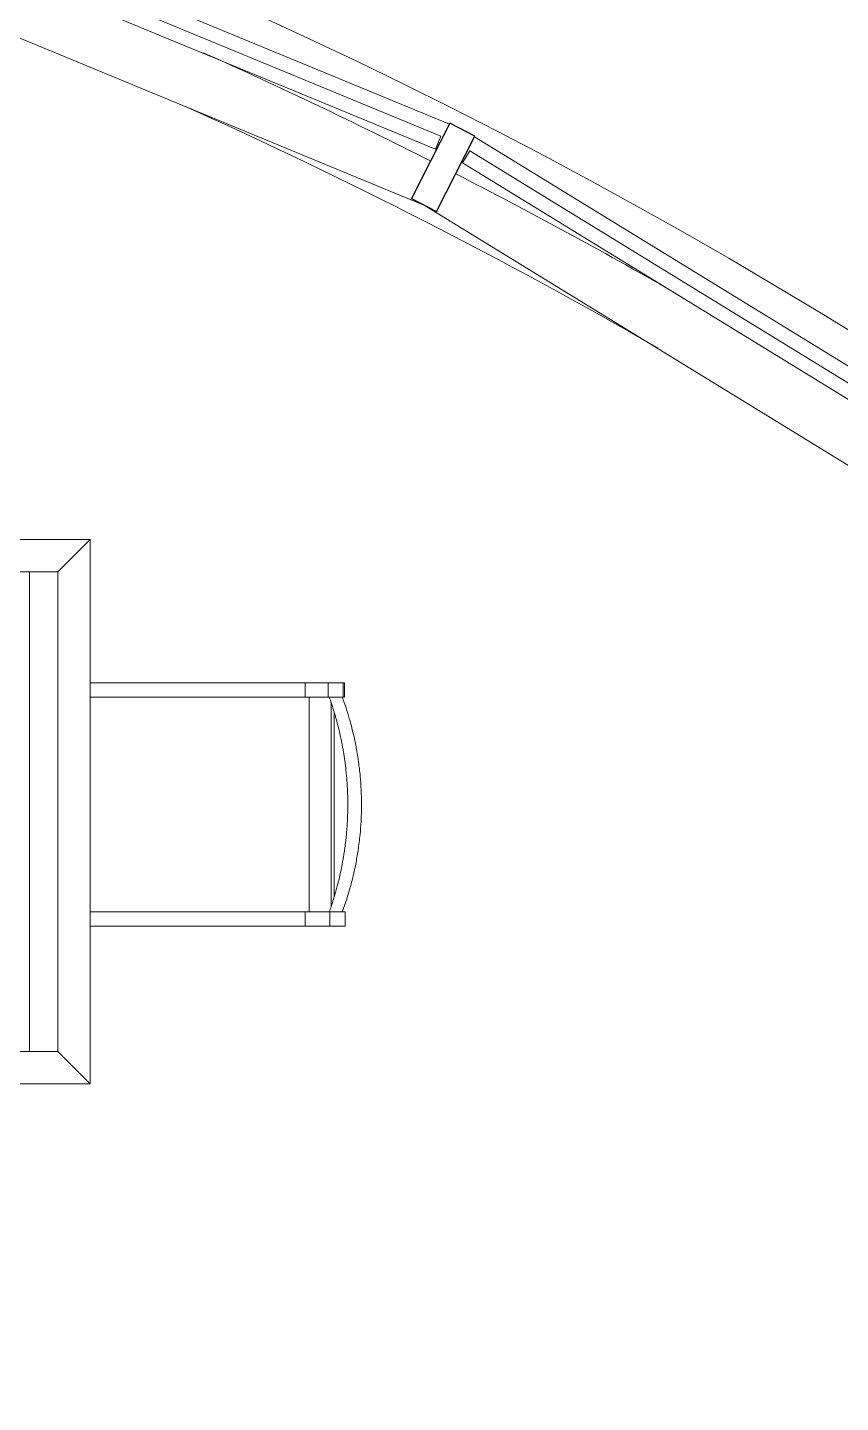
# Model space of a CAD drawing. Header units: metres. Extents: x -217 to -108, y -304 to -188.
# Drawn here: x -156.407 to -154.966, y -210.802 to -208.364 of the extents above; entities that cross this region are included whole.
import ezdxf

# ---------------------------------------------------------------- set-up
doc = ezdxf.new("R2010")
doc.units = ezdxf.units.M
for name, color, linetype, lineweight in [('A-FLOR', 192, 'Continuous', 9), ('A-GLAZ-CURT', 52, 'Continuous', 9), ('A-GLAZ-CWMG', 51, 'Continuous', 9), ('A-WALL', 113, 'Continuous', 9), ('I-FURN', 30, 'Continuous', 9), ('I-FURN-PNLS', 30, 'Continuous', 9)]:
    doc.layers.add(name, color=color, linetype=linetype, lineweight=lineweight)

# ---------------------------------------------------------------- blocks, each defined once
blk = doc.blocks.new('Montante rectangular - 50 x 150 mm-715984-Nivel 3')
at = {"layer": 'A-GLAZ-CWMG'}
for p, q in [((-169.1122, -215.634), (-169.2052, -217.1056)), ((-169.1122, -215.634), (-169.1161, -215.6617)), ((-169.3539, -217.08), (-169.2629, -215.6407)), ((-169.1161, -215.6617), (-169.2629, -215.6407)), ((-169.3539, -217.08), (-169.2057, -217.0777)), ((-169.2057, -217.0777), (-169.2052, -217.1056))]:
    blk.add_line(p, q, dxfattribs=at)
blk = doc.blocks.new('Tableset-Outdoor_Reed - Tableset-Outdoor_Reed-797211-Nivel 3')
at = {"layer": 'I-FURN'}
for p, q in [((0.4826, 0.4826), (0.4254, 0.4254)), ((0.4826, -0.4826), (0.4254, -0.4255))]:
    blk.add_line(p, q, dxfattribs=at)
at = {"layer": 'I-FURN-PNLS'}
for p, q in [((0.4826, 0.4826), (-0.4826, 0.4826)), ((0.4826, -0.4826), (0.4826, 0.4826)), ((-0.4255, 0.4254), (0.4254, 0.4254)), ((0.4254, 0.4254), (0.3747, 0.4254)), ((0.3747, 0.4254), (0.3747, -0.4255)), ((0.4254, -0.4255), (0.4254, 0.4254)), ((0.4254, 0.4254), (0.4254, -0.4255)), ((0.4826, 0.2286), (0.4919, 0.2286)), ((0.4919, 0.2286), (0.4947, 0.2286)), ((0.4947, 0.2286), (0.4978, 0.2286)), ((0.4978, 0.2286), (0.5015, 0.2286)), ((0.5015, 0.2286), (0.505, 0.2286)), ((0.505, 0.2286), (0.5072, 0.2286)), ((0.5072, 0.2286), (0.511, 0.2286)), ((0.511, 0.2286), (0.5135, 0.2286)), ((0.5135, 0.2286), (0.5178, 0.2286)), ((0.5178, 0.2286), (0.5209, 0.2286)), ((0.5209, 0.2286), (0.5222, 0.2286)), ((0.5222, 0.2286), (0.5242, 0.2286)), ((0.5242, 0.2286), (0.5262, 0.2286)), ((0.5262, 0.2286), (0.5285, 0.2286)), ((0.5285, 0.2286), (0.5308, 0.2286)), ((0.5308, 0.2286), (0.5333, 0.2286)), ((0.5333, 0.2286), (0.5354, 0.2286)), ((0.5354, 0.2286), (0.5373, 0.2286)), ((0.5373, 0.2286), (0.5403, 0.2286)), ((0.5403, 0.2286), (0.5423, 0.2286)), ((0.5423, 0.2286), (0.5449, 0.2286)), ((0.5449, 0.2286), (0.5485, 0.2286)), ((0.5485, 0.2286), (0.5518, 0.2286)), ((0.5518, 0.2286), (0.5554, 0.2286)), ((0.5554, 0.2286), (0.562, 0.2286)), ((0.562, 0.2286), (0.5687, 0.2286)), ((0.5687, 0.2286), (0.5747, 0.2286)), ((0.5747, 0.2286), (0.5808, 0.2286)), ((0.5808, 0.2286), (0.5914, 0.2286)), ((0.5914, 0.2286), (0.5978, 0.2286)), ((0.5978, 0.2286), (0.6038, 0.2286)), ((0.6038, 0.2286), (0.6125, 0.2286)), ((0.6125, 0.2286), (0.6231, 0.2286)), ((0.6231, 0.2286), (0.6277, 0.2286)), ((0.6277, 0.2286), (0.6332, 0.2286)), ((0.6332, 0.2286), (0.6384, 0.2286)), ((0.6384, 0.2286), (0.6424, 0.2286)), ((0.6424, 0.2286), (0.647, 0.2286)), ((0.647, 0.2286), (0.6528, 0.2286)), ((0.6528, 0.2286), (0.6597, 0.2286)), ((0.6597, 0.2286), (0.6663, 0.2286)), ((0.6663, 0.2286), (0.6723, 0.2286)), ((0.6723, 0.2286), (0.6807, 0.2286)), ((0.6807, 0.2286), (0.6913, 0.2286)), ((0.6913, 0.2286), (0.6945, 0.2286)), ((0.6945, 0.2286), (0.6991, 0.2286)), ((0.6991, 0.2286), (0.7057, 0.2286)), ((0.7057, 0.2286), (0.7112, 0.2286)), ((0.7112, 0.2286), (0.7201, 0.2286)), ((0.7201, 0.2286), (0.7239, 0.2286)), ((0.7239, 0.2286), (0.7322, 0.2286)), ((0.7322, 0.2286), (0.7394, 0.2286)), ((0.7394, 0.2286), (0.7449, 0.2286)), ((0.7449, 0.2286), (0.7506, 0.2286)), ((0.7506, 0.2286), (0.7558, 0.2286)), ((0.7558, 0.2286), (0.7575, 0.2286)), ((0.7575, 0.2286), (0.7639, 0.2286)), ((0.7639, 0.2286), (0.7671, 0.2286)), ((0.7671, 0.2286), (0.7725, 0.2286)), ((0.7725, 0.2286), (0.7774, 0.2286)), ((0.7774, 0.2286), (0.7826, 0.2286)), ((0.7826, 0.2286), (0.7883, 0.2286)), ((0.7883, 0.2286), (0.7964, 0.2286)), ((0.7964, 0.2286), (0.8013, 0.2286)), ((0.8013, 0.2286), (0.8068, 0.2286)), ((0.8068, 0.2286), (0.8131, 0.2286)), ((0.8131, 0.2286), (0.8174, 0.2286)), ((0.8174, 0.2286), (0.8209, 0.2286)), ((0.8209, 0.2286), (0.8261, 0.2286)), ((0.8261, 0.2286), (0.8315, 0.2286)), ((0.8315, 0.2286), (0.8373, 0.2286)), ((0.8373, 0.2286), (0.8411, 0.2286)), ((0.8411, 0.2286), (0.8431, 0.2286)), ((0.8431, 0.2286), (0.8497, 0.2286)), ((0.8497, 0.2286), (0.854, 0.2286)), ((0.854, 0.2286), (0.8592, 0.2286)), ((0.8592, 0.2286), (0.8636, 0.2286)), ((0.8635, 0.2286), (0.8635, 0.2032)), ((0.8636, 0.2286), (0.8643, 0.2286)), ((0.8643, 0.2286), (0.8658, 0.2286)), ((0.8658, 0.2286), (0.8673, 0.2286)), ((0.8673, 0.2286), (0.8694, 0.2286)), ((0.8694, 0.2286), (0.873, 0.2286)), ((0.873, 0.2286), (0.8763, 0.2286)), ((0.8763, 0.2286), (0.8802, 0.2286)), ((0.8802, 0.2286), (0.8823, 0.2286)), ((0.8823, 0.2286), (0.8852, 0.2286)), ((0.8852, 0.2286), (0.8874, 0.2286)), ((0.8874, 0.2286), (0.8903, 0.2286)), ((0.8903, 0.2286), (0.8933, 0.2286)), ((0.8933, 0.2286), (0.8961, 0.2286)), ((0.8961, 0.2286), (0.9046, 0.2286)), ((0.9046, 0.2286), (0.9314, 0.2286)), ((0.9046, 0.2032), (0.9046, 0.2286)), ((0.9314, 0.2286), (0.9332, 0.2286)), ((0.9314, 0.2032), (0.9314, 0.2286)), ((0.9332, 0.2032), (0.9332, 0.2286)), ((0.4919, 0.2032), (0.4826, 0.2032)), ((0.4947, 0.2032), (0.4919, 0.2032)), ((0.4978, 0.2032), (0.4947, 0.2032)), ((0.5015, 0.2032), (0.4978, 0.2032)), ((0.505, 0.2032), (0.5015, 0.2032)), ((0.5072, 0.2032), (0.505, 0.2032)), ((0.511, 0.2032), (0.5072, 0.2032)), ((0.5135, 0.2032), (0.511, 0.2032)), ((0.5178, 0.2032), (0.5135, 0.2032)), ((0.5209, 0.2032), (0.5178, 0.2032)), ((0.5222, 0.2032), (0.5209, 0.2032)), ((0.5242, 0.2032), (0.5222, 0.2032)), ((0.5262, 0.2032), (0.5242, 0.2032)), ((0.5285, 0.2032), (0.5262, 0.2032)), ((0.5308, 0.2032), (0.5285, 0.2032)), ((0.5333, 0.2032), (0.5308, 0.2032)), ((0.5354, 0.2032), (0.5333, 0.2032)), ((0.5373, 0.2032), (0.5354, 0.2032)), ((0.5403, 0.2032), (0.5373, 0.2032)), ((0.5423, 0.2032), (0.5403, 0.2032)), ((0.5449, 0.2032), (0.5423, 0.2032)), ((0.5485, 0.2032), (0.5449, 0.2032)), ((0.5518, 0.2032), (0.5485, 0.2032)), ((0.5554, 0.2032), (0.5518, 0.2032)), ((0.562, 0.2032), (0.5554, 0.2032)), ((0.5687, 0.2032), (0.562, 0.2032)), ((0.5747, 0.2032), (0.5687, 0.2032)), ((0.5808, 0.2032), (0.5747, 0.2032)), ((0.5914, 0.2032), (0.5808, 0.2032)), ((0.5978, 0.2032), (0.5914, 0.2032)), ((0.6038, 0.2032), (0.5978, 0.2032)), ((0.6125, 0.2032), (0.6038, 0.2032)), ((0.6231, 0.2032), (0.6125, 0.2032)), ((0.6277, 0.2032), (0.6231, 0.2032)), ((0.6332, 0.2032), (0.6277, 0.2032)), ((0.6384, 0.2032), (0.6332, 0.2032)), ((0.6424, 0.2032), (0.6384, 0.2032)), ((0.647, 0.2032), (0.6424, 0.2032)), ((0.6528, 0.2032), (0.647, 0.2032)), ((0.6597, 0.2032), (0.6528, 0.2032)), ((0.6663, 0.2032), (0.6597, 0.2032)), ((0.6723, 0.2032), (0.6663, 0.2032)), ((0.6807, 0.2032), (0.6723, 0.2032)), ((0.6913, 0.2032), (0.6807, 0.2032)), ((0.6945, 0.2032), (0.6913, 0.2032)), ((0.6991, 0.2032), (0.6945, 0.2032)), ((0.7057, 0.2032), (0.6991, 0.2032)), ((0.7112, 0.2032), (0.7057, 0.2032)), ((0.7201, 0.2032), (0.7112, 0.2032)), ((0.7239, 0.2032), (0.7201, 0.2032)), ((0.7322, 0.2032), (0.7239, 0.2032)), ((0.7394, 0.2032), (0.7322, 0.2032)), ((0.7449, 0.2032), (0.7394, 0.2032)), ((0.7506, 0.2032), (0.7449, 0.2032)), ((0.7558, 0.2032), (0.7506, 0.2032)), ((0.7575, 0.2032), (0.7558, 0.2032)), ((0.7639, 0.2032), (0.7575, 0.2032)), ((0.7671, 0.2032), (0.7639, 0.2032)), ((0.7725, 0.2032), (0.7671, 0.2032)), ((0.7774, 0.2032), (0.7725, 0.2032)), ((0.7826, 0.2032), (0.7774, 0.2032)), ((0.7883, 0.2032), (0.7826, 0.2032)), ((0.7964, 0.2032), (0.7883, 0.2032)), ((0.8013, 0.2032), (0.7964, 0.2032)), ((0.8068, 0.2032), (0.8013, 0.2032)), ((0.8131, 0.2032), (0.8068, 0.2032)), ((0.8174, 0.2032), (0.8131, 0.2032)), ((0.8209, 0.2032), (0.8174, 0.2032)), ((0.8261, 0.2032), (0.8209, 0.2032)), ((0.8315, 0.2032), (0.8261, 0.2032)), ((0.8373, 0.2032), (0.8315, 0.2032)), ((0.8411, 0.2032), (0.8373, 0.2032)), ((0.8431, 0.2032), (0.8411, 0.2032)), ((0.8497, 0.2032), (0.8431, 0.2032)), ((0.854, 0.2032), (0.8497, 0.2032)), ((0.8592, 0.2032), (0.854, 0.2032)), ((0.8636, 0.2032), (0.8592, 0.2032)), ((0.8643, 0.2032), (0.8636, 0.2032)), ((0.8658, 0.2032), (0.8643, 0.2032)), ((0.8673, 0.2032), (0.8658, 0.2032)), ((0.8694, 0.2032), (0.8673, 0.2032)), ((0.873, 0.2032), (0.8694, 0.2032)), ((0.8708, -0.1778), (0.8708, 0.2032)), ((0.8763, 0.2032), (0.873, 0.2032)), ((0.8802, 0.2032), (0.8763, 0.2032)), ((0.8823, 0.2032), (0.8802, 0.2032)), ((0.8852, 0.2032), (0.8823, 0.2032)), ((0.8874, 0.2032), (0.8852, 0.2032)), ((0.8903, 0.2032), (0.8874, 0.2032)), ((0.8933, 0.2032), (0.8903, 0.2032)), ((0.8961, 0.2032), (0.8933, 0.2032)), ((0.9046, 0.2032), (0.8961, 0.2032)), ((0.9314, 0.2032), (0.9046, 0.2032)), ((0.9332, 0.2032), (0.9314, 0.2032)), ((0.9096, -0.1686), (0.9096, 0.194)), ((0.9153, -0.1509), (0.9153, 0.1762)), ((0.4826, -0.1778), (0.4849, -0.1778)), ((0.4849, -0.1778), (0.4952, -0.1778)), ((0.4952, -0.1778), (0.5046, -0.1778)), ((0.5046, -0.1778), (0.5116, -0.1778)), ((0.5116, -0.1778), (0.5177, -0.1778)), ((0.5177, -0.1778), (0.5256, -0.1778)), ((0.5256, -0.1778), (0.5309, -0.1778)), ((0.5309, -0.1778), (0.5389, -0.1778)), ((0.5389, -0.1778), (0.5474, -0.1778)), ((0.5474, -0.1778), (0.5588, -0.1778)), ((0.5588, -0.1778), (0.5652, -0.1778)), ((0.5652, -0.1778), (0.5709, -0.1778)), ((0.5709, -0.1778), (0.5774, -0.1778)), ((0.5774, -0.1778), (0.5854, -0.1778)), ((0.5854, -0.1778), (0.5911, -0.1778)), ((0.5911, -0.1778), (0.5995, -0.1778)), ((0.5995, -0.1778), (0.6075, -0.1778)), ((0.6075, -0.1778), (0.6129, -0.1778)), ((0.6129, -0.1778), (0.6246, -0.1778)), ((0.6246, -0.1778), (0.6342, -0.1778)), ((0.6342, -0.1778), (0.6395, -0.1778)), ((0.6395, -0.1778), (0.6475, -0.1778)), ((0.6475, -0.1778), (0.6544, -0.1778)), ((0.6544, -0.1778), (0.6608, -0.1778)), ((0.6608, -0.1778), (0.6654, -0.1778)), ((0.6654, -0.1778), (0.6723, -0.1778)), ((0.6723, -0.1778), (0.6791, -0.1778)), ((0.6791, -0.1778), (0.686, -0.1778)), ((0.686, -0.1778), (0.6913, -0.1778)), ((0.6913, -0.1778), (0.6997, -0.1778)), ((0.6997, -0.1778), (0.7084, -0.1778)), ((0.7084, -0.1778), (0.7122, -0.1778)), ((0.7122, -0.1778), (0.7176, -0.1778)), ((0.7176, -0.1778), (0.7229, -0.1778)), ((0.7229, -0.1778), (0.7282, -0.1778)), ((0.7282, -0.1778), (0.7339, -0.1778)), ((0.7339, -0.1778), (0.7377, -0.1778)), ((0.7377, -0.1778), (0.7438, -0.1778)), ((0.7438, -0.1778), (0.7507, -0.1778)), ((0.7507, -0.1778), (0.7537, -0.1778)), ((0.7537, -0.1778), (0.7586, -0.1778)), ((0.7586, -0.1778), (0.7613, -0.1778)), ((0.7613, -0.1778), (0.7659, -0.1778)), ((0.7659, -0.1778), (0.7709, -0.1778)), ((0.7709, -0.1778), (0.7762, -0.1778)), ((0.7762, -0.1778), (0.786, -0.1778)), ((0.786, -0.1778), (0.8028, -0.1778)), ((0.8028, -0.1778), (0.8097, -0.1778)), ((0.8097, -0.1778), (0.8219, -0.1778)), ((0.8219, -0.1778), (0.831, -0.1778)), ((0.831, -0.1778), (0.8432, -0.1778)), ((0.8432, -0.1778), (0.8639, -0.1778)), ((0.8635, -0.1778), (0.8635, -0.2032)), ((0.8637, -0.1778), (0.8642, -0.1778)), ((0.8642, -0.1778), (0.8664, -0.1778)), ((0.8664, -0.1778), (0.8678, -0.1778)), ((0.8678, -0.1778), (0.8686, -0.1778)), ((0.8686, -0.1778), (0.8701, -0.1778)), ((0.8701, -0.1778), (0.8724, -0.1778)), ((0.8724, -0.1778), (0.8753, -0.1778)), ((0.8753, -0.1778), (0.8785, -0.1778)), ((0.8785, -0.1778), (0.8817, -0.1778)), ((0.8817, -0.1778), (0.8848, -0.1778)), ((0.8848, -0.1778), (0.8883, -0.1778)), ((0.8883, -0.1778), (0.8918, -0.1778)), ((0.8918, -0.1778), (0.8953, -0.1778)), ((0.8953, -0.1778), (0.8984, -0.1778)), ((0.8984, -0.1778), (0.902, -0.1778)), ((0.902, -0.1778), (0.9065, -0.1778)), ((0.9065, -0.1778), (0.9073, -0.1778)), ((0.9065, -0.1778), (0.9073, -0.1778)), ((0.9073, -0.1778), (0.9075, -0.1778)), ((0.9075, -0.1778), (0.9344, -0.1778)), ((0.9075, -0.2032), (0.9075, -0.1778)), ((0.9344, -0.2032), (0.9344, -0.1778)), ((0.4849, -0.2032), (0.4826, -0.2032)), ((0.4952, -0.2032), (0.4849, -0.2032)), ((0.5046, -0.2032), (0.4952, -0.2032)), ((0.5116, -0.2032), (0.5046, -0.2032)), ((0.5177, -0.2032), (0.5116, -0.2032)), ((0.5256, -0.2032), (0.5177, -0.2032)), ((0.5309, -0.2032), (0.5256, -0.2032)), ((0.5389, -0.2032), (0.5309, -0.2032)), ((0.5474, -0.2032), (0.5389, -0.2032)), ((0.5588, -0.2032), (0.5474, -0.2032)), ((0.5652, -0.2032), (0.5588, -0.2032)), ((0.5709, -0.2032), (0.5652, -0.2032)), ((0.5774, -0.2032), (0.5709, -0.2032)), ((0.5854, -0.2032), (0.5774, -0.2032)), ((0.5911, -0.2032), (0.5854, -0.2032)), ((0.5995, -0.2032), (0.5911, -0.2032)), ((0.6075, -0.2032), (0.5995, -0.2032)), ((0.6129, -0.2032), (0.6075, -0.2032)), ((0.6246, -0.2032), (0.6129, -0.2032)), ((0.6342, -0.2032), (0.6246, -0.2032)), ((0.6395, -0.2032), (0.6342, -0.2032)), ((0.6475, -0.2032), (0.6395, -0.2032)), ((0.6544, -0.2032), (0.6475, -0.2032)), ((0.6608, -0.2032), (0.6544, -0.2032)), ((0.6654, -0.2032), (0.6608, -0.2032)), ((0.6723, -0.2032), (0.6654, -0.2032)), ((0.6791, -0.2032), (0.6723, -0.2032)), ((0.686, -0.2032), (0.6791, -0.2032)), ((0.6913, -0.2032), (0.686, -0.2032)), ((0.6997, -0.2032), (0.6913, -0.2032)), ((0.7084, -0.2032), (0.6997, -0.2032)), ((0.7122, -0.2032), (0.7084, -0.2032)), ((0.7176, -0.2032), (0.7122, -0.2032)), ((0.7229, -0.2032), (0.7176, -0.2032)), ((0.7282, -0.2032), (0.7229, -0.2032)), ((0.7339, -0.2032), (0.7282, -0.2032)), ((0.7377, -0.2032), (0.7339, -0.2032)), ((0.7438, -0.2032), (0.7377, -0.2032)), ((0.7507, -0.2032), (0.7438, -0.2032)), ((0.7537, -0.2032), (0.7507, -0.2032)), ((0.7586, -0.2032), (0.7537, -0.2032)), ((0.7613, -0.2032), (0.7586, -0.2032)), ((0.7659, -0.2032), (0.7613, -0.2032)), ((0.7709, -0.2032), (0.7659, -0.2032)), ((0.7762, -0.2032), (0.7709, -0.2032)), ((0.786, -0.2032), (0.7762, -0.2032)), ((0.8028, -0.2032), (0.786, -0.2032)), ((0.8097, -0.2032), (0.8028, -0.2032)), ((0.8219, -0.2032), (0.8097, -0.2032)), ((0.831, -0.2032), (0.8219, -0.2032)), ((0.8432, -0.2032), (0.831, -0.2032)), ((0.8639, -0.2032), (0.8432, -0.2032)), ((0.8642, -0.2032), (0.8637, -0.2032)), ((0.8664, -0.2032), (0.8642, -0.2032)), ((0.8678, -0.2032), (0.8664, -0.2032)), ((0.8686, -0.2032), (0.8678, -0.2032)), ((0.8701, -0.2032), (0.8686, -0.2032)), ((0.8724, -0.2032), (0.8701, -0.2032)), ((0.8753, -0.2032), (0.8724, -0.2032)), ((0.8785, -0.2032), (0.8753, -0.2032)), ((0.8817, -0.2032), (0.8785, -0.2032)), ((0.8848, -0.2032), (0.8817, -0.2032)), ((0.8883, -0.2032), (0.8848, -0.2032)), ((0.8918, -0.2032), (0.8883, -0.2032)), ((0.8953, -0.2032), (0.8918, -0.2032)), ((0.8984, -0.2032), (0.8953, -0.2032)), ((0.902, -0.2032), (0.8984, -0.2032)), ((0.9075, -0.2032), (0.902, -0.2032)), ((0.9344, -0.2032), (0.9075, -0.2032)), ((0.4254, -0.4255), (-0.4255, -0.4255)), ((0.3747, -0.4255), (0.4254, -0.4255)), ((-0.4826, -0.4826), (0.4826, -0.4826))]:
    blk.add_line(p, q, dxfattribs=at)
for centre, radius, start, end in [((0.371, 0.0127), 0.5683, 18.3997, 19.5844), ((0.4139, 0.0127), 0.5497, 18.187, 20.2771), ((0.371, 0.0127), 0.5683, 17.5849, 18.3997), ((0.371, 0.0127), 0.5683, 16.7225, 17.5849), ((0.371, 0.0127), 0.5683, 15.9961, 16.7225), ((0.4139, 0.0127), 0.5497, 16.1434, 18.187), ((0.371, 0.0127), 0.5683, 15.3384, 15.9961), ((0.371, 0.0127), 0.5683, 14.1574, 15.3384), ((0.371, 0.0127), 0.5683, 13.0935, 14.1574), ((0.4139, 0.0127), 0.5497, 13.7087, 16.1434), ((0.371, 0.0127), 0.5683, 11.9272, 13.0935), ((0.371, 0.0127), 0.5683, 11.0568, 11.9272), ((0.4139, 0.0127), 0.5497, 12.2403, 13.7087), ((0.4139, 0.0127), 0.5497, 9.8969, 12.2403), ((0.371, 0.0127), 0.5683, 10.2977, 11.0568), ((0.371, 0.0127), 0.5683, 9.518, 10.2977), ((0.371, 0.0127), 0.5683, 7.8273, 9.518), ((0.4139, 0.0127), 0.5497, 7.9471, 9.8969), ((0.371, 0.0127), 0.5683, 6.1371, 7.8273), ((0.371, 0.0127), 0.5683, 4.1468, 6.1371), ((0.4139, 0.0127), 0.5497, 5.2631, 7.9471), ((0.371, 0.0127), 0.5683, 3.7748, 4.1468), ((0.371, 0.0127), 0.5683, 2.9835, 3.7748), ((0.4139, 0.0127), 0.5497, 2.7185, 5.2631), ((0.371, 0.0127), 0.5683, 2.0584, 2.9835), ((0.371, 0.0127), 0.5683, 359.8427, 2.0584), ((0.4139, 0.0127), 0.5497, 359.5927, 2.7185), ((0.371, 0.0127), 0.5683, 357.6928, 359.3548), ((0.371, 0.0127), 0.5683, 359.3548, 359.8427), ((0.4139, 0.0127), 0.5497, 356.8405, 359.5927), ((0.371, 0.0127), 0.5683, 355.7319, 357.0091), ((0.371, 0.0127), 0.5683, 357.0091, 357.6928), ((0.4139, 0.0127), 0.5497, 354.4502, 356.8405), ((0.371, 0.0127), 0.5683, 353.4371, 354.0128), ((0.371, 0.0127), 0.5683, 354.0128, 354.5511), ((0.371, 0.0127), 0.5683, 354.5511, 355.7319), ((0.4139, 0.0127), 0.5497, 351.4699, 354.4502), ((0.371, 0.0127), 0.5683, 350.6973, 351.611), ((0.371, 0.0127), 0.5683, 351.611, 352.2205), ((0.371, 0.0127), 0.5683, 352.2205, 353.4371), ((0.4139, 0.0127), 0.5497, 348.9101, 351.4699), ((0.371, 0.0127), 0.5683, 348.5598, 350.0005), ((0.371, 0.0127), 0.5683, 350.0005, 350.6973), ((0.4139, 0.0127), 0.5497, 346.7348, 348.9101), ((0.371, 0.0127), 0.5683, 346.0481, 346.5845), ((0.371, 0.0127), 0.5683, 346.5845, 347.8363), ((0.371, 0.0127), 0.5683, 347.8363, 348.5598), ((0.4139, 0.0127), 0.5497, 344.2607, 346.7348), ((0.371, 0.0127), 0.5683, 342.8341, 343.9342), ((0.371, 0.0127), 0.5683, 343.9342, 344.3485), ((0.371, 0.0127), 0.5683, 344.3485, 345.3151), ((0.371, 0.0127), 0.5683, 345.3151, 346.0481), ((0.4139, 0.0127), 0.5497, 342.558, 344.2607), ((0.371, 0.0127), 0.5683, 340.4156, 341.4517), ((0.371, 0.0127), 0.5683, 341.4517, 342.8341), ((0.4139, 0.0127), 0.5497, 339.7229, 341.1879), ((0.4139, 0.0127), 0.5497, 341.1879, 342.558)]:
    blk.add_arc(centre, radius, start, end, dxfattribs=at)
blk = doc.blocks.new('Panel de sistema - Acristalado-715993-Nivel 3')
at = {"layer": 'A-GLAZ-CURT', "lineweight": 18}
for p, q in [((0.7152, 0.0495), (-0.7152, 0.0495)), ((-0.7152, 0.0495), (-0.7152, 0.0245)), ((0.7152, 0.0245), (0.7152, 0.0495)), ((-0.7152, 0.0245), (0.7152, 0.0245))]:
    blk.add_line(p, q, dxfattribs=at)
blk = doc.blocks.new('Montante rectangular - 50 x 150 mm-669257-Nivel 3')
at = {"layer": 'A-GLAZ-CWMG', "lineweight": 25}
for p, q in [((-0.025, 0.075), (0.025, 0.075)), ((-0.025, -0.075), (-0.025, 0.075)), ((0.025, 0.075), (0.025, -0.075)), ((0.025, -0.075), (-0.025, -0.075))]:
    blk.add_line(p, q, dxfattribs=at)

msp = doc.modelspace()

# ---------------------------------------------------------------- linework, layer by layer
at = {"layer": 'A-FLOR'}
for centre, radius, start, end in [((-160.1897, -216.6239), 10.3111, 32.99567, 203.9847), ((-160.1804, -216.6397), 9.8158, 33.32339, 203.64672), ((-159.9194, -216.9541), 9.3621, 63.16087, 65.89005), ((-159.9194, -216.9541), 9.3621, 63.16087, 65.89005), ((-159.9194, -216.9541), 9.3621, 60.17417, 62.85486), ((-159.9194, -216.9541), 9.3621, 60.17417, 62.85486)]:
    msp.add_arc(centre, radius, start, end, dxfattribs=at)
at = {"layer": 'A-WALL'}
for radius, start, end in [(9.4621, 44.86804, 189.98653), (9.2621, 60.00689, 65.83368)]:
    msp.add_arc((-159.9194, -216.9541), radius, start, end, dxfattribs=at)

# ---------------------------------------------------------------- block references
at = {"layer": 'A-GLAZ-CURT'}
for p, rotation in [((-156.3543, -208.3291), 337.5428075877269), ((-155.0392, -208.9989), 328.4729020635974)]:
    msp.add_blockref('Panel de sistema - Acristalado-715993-Nivel 3', p, dxfattribs=dict(at, rotation=rotation))
at = {"layer": 'A-GLAZ-CWMG'}
for p, rotation in [((-6.2266, -438.3628), 251.1611337104547), ((-43.051, -459.8225), 242.0912281863257)]:
    msp.add_blockref('Montante rectangular - 50 x 150 mm-715984-Nivel 3', p, dxfattribs=dict(at, rotation=rotation))
at = {"layer": 'A-GLAZ-CWMG', "extrusion": (0, 0, -1), "rotation": 206.9921451743378}
msp.add_blockref('Montante rectangular - 50 x 150 mm-669257-Nivel 3', (155.6702, -208.6118), dxfattribs=at)
at = {"layer": 'I-FURN-PNLS'}
msp.add_blockref('Tableset-Outdoor_Reed - Tableset-Outdoor_Reed-797211-Nivel 3', (-156.7786, -209.7546), dxfattribs=at)

doc.saveas('drawing.dxf')
